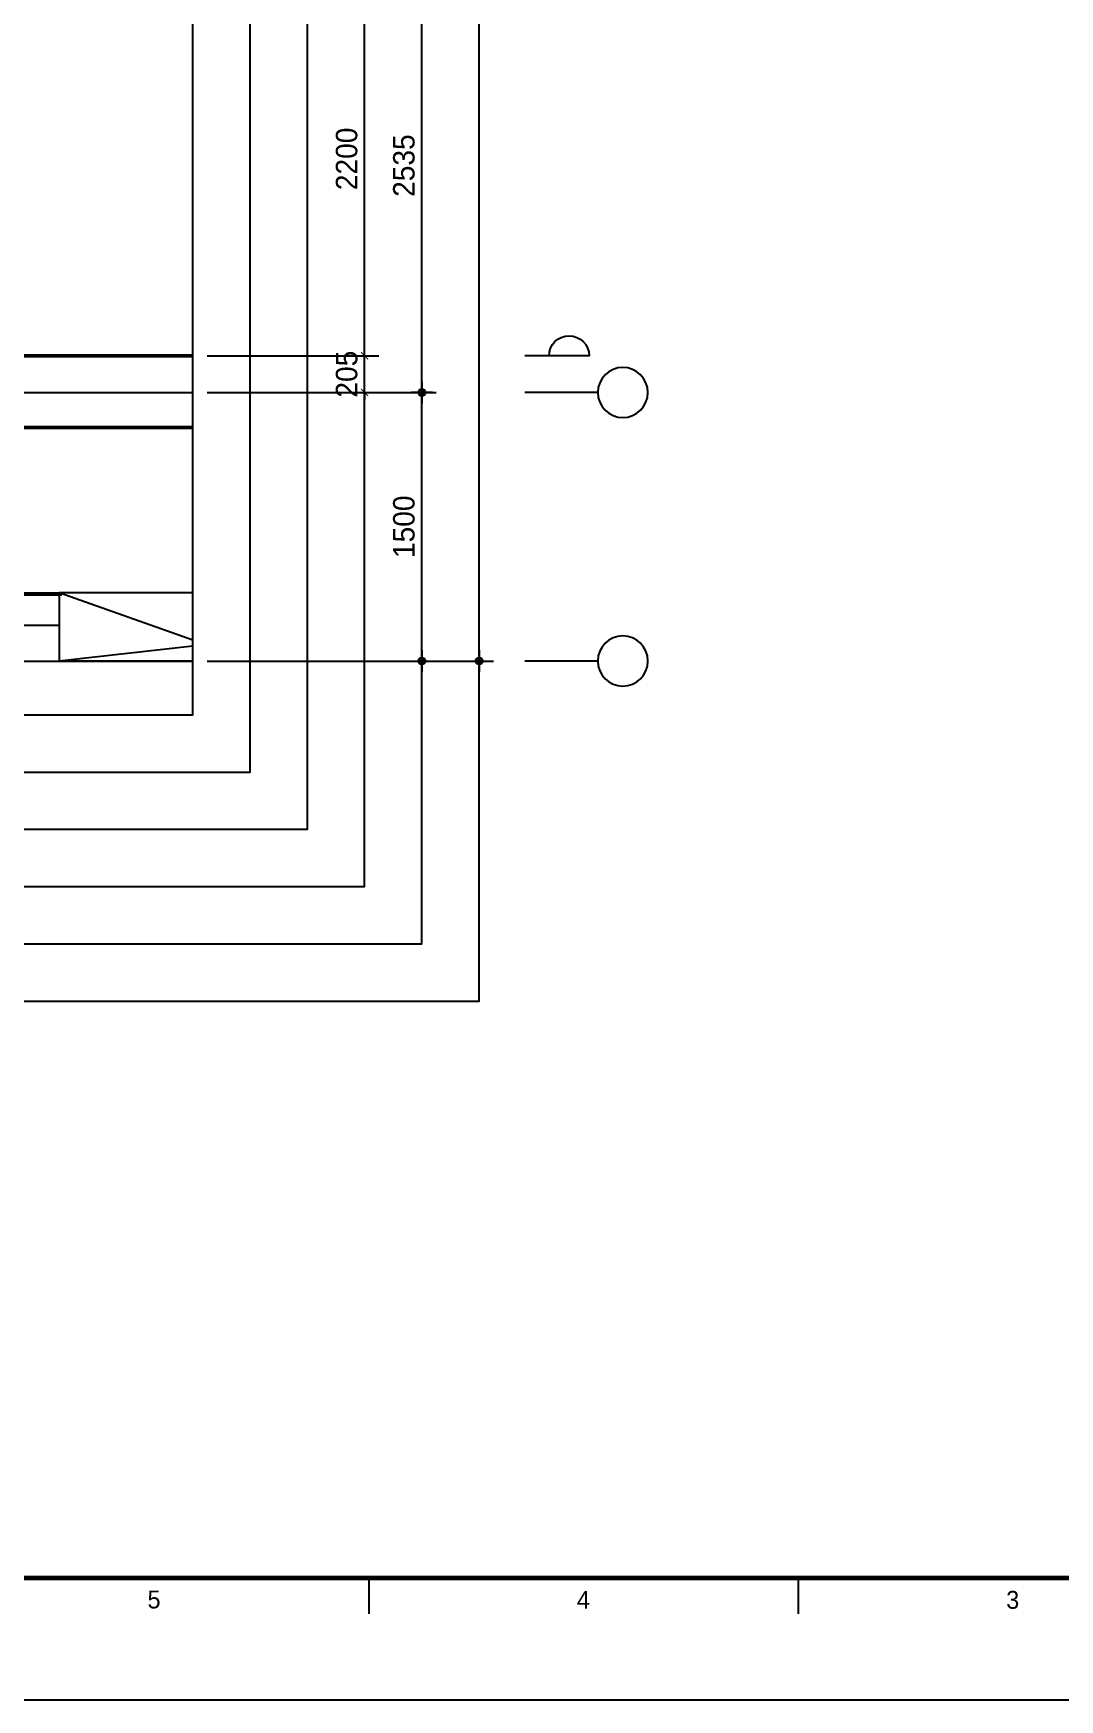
# Model space of a CAD drawing. Header units: millimetres. Extents: x 0 to 92204, y -190080 to 23760.
# Drawn here: x 72319 to 78056, y 0 to 9309 of the extents above; entities that cross this region are included whole.
import ezdxf
from ezdxf.enums import TextEntityAlignment as Align
from ezdxf.xclip import XClip

# ---------------------------------------------------------------- set-up
doc = ezdxf.new("R2010")
doc.units = ezdxf.units.MM
doc.header["$LTSCALE"] = 100
doc.header["$XCLIPFRAME"] = 0
for name, pattern in [('AUDIT_D_220706163347-0', [0]), ('CEN', [62, 60, -1, 0, -1]), ('HIDDEN', [9.525, 6.35, -3.175])]:
    doc.linetypes.add(name, pattern=pattern)
doc.layers.get('defpoints').update_dxf_attribs({"color": 139})
for name, color, linetype in [('A-치수', 7, 'AUDIT_D_220706163347-0'), ('AA-BORD-FORM', 7, 'Continuous'), ('AA-BORD-TEXT', 3, 'Continuous'), ('AA-XXXX-DIMS', 7, 'Continuous'), ('CEN_CON', 1, 'CEN'), ('CEN_WALL', 12, 'CEN'), ('CONC', 2, 'Continuous'), ('DIM', 7, 'AUDIT_D_220706163347-0'), ('ELE3_CON', 7, 'Continuous'), ('MC', 135, 'Continuous'), ('WAL_DRY', 7, 'Continuous'), ('창호-open', 4, 'Continuous'), ('확장', 8, 'HIDDEN')]:
    doc.layers.add(name, color=color, linetype=linetype)
doc.styles.add('HAUD01', font='Dotum.ttf')
doc.styles.add('맑은고딕', font='malgun.ttf', dxfattribs={"width": 0.9})
doc.dimstyles.new('DIM_40', dxfattribs={"dimscale": 40, "dimtxt": 3, "dimasz": 1, "dimexe": 2, "dimexo": 2, "dimgap": 1, "dimtad": 1, "dimdec": 0, "dimzin": 0, "dimdsep": 46, "dimtxsty": '맑은고딕', "dimblk1": 'DIMDOT', "dimblk2": 'DIMDOT', "dimsah": 1, "dimcen": 0.09, "dimdle": 2, "dimclrd": 7, "dimclre": 7, "dimclrt": 3, "dimadec": 0, "dimazin": 0, "dimtfac": 1, "dimtdec": 0, "dimtix": 1, "dimtmove": 2, "dimatfit": 3, "dimldrblk": 'DIMDOT', "dimfxl": 2, "dimtolj": 1, "dimtzin": 0, "dimarcsym": 0})
doc.dimstyles.new('MCDIM_40', dxfattribs={"dimscale": 40, "dimtxt": 3, "dimasz": 1, "dimexe": 2, "dimexo": 2, "dimgap": 1, "dimtad": 1, "dimdec": 0, "dimzin": 0, "dimdsep": 46, "dimtxsty": '맑은고딕', "dimblk1": 'ARCHTICK', "dimblk2": 'ARCHTICK', "dimsah": 1, "dimcen": 0.09, "dimdle": 2, "dimclrd": 7, "dimclre": 7, "dimclrt": 3, "dimadec": 0, "dimazin": 0, "dimtfac": 1, "dimtdec": 0, "dimtix": 1, "dimtmove": 2, "dimatfit": 3, "dimldrblk": 'ARCHTICK', "dimfxl": 1, "dimtolj": 1, "dimtzin": 0, "dimarcsym": 0})

# ---------------------------------------------------------------- blocks, each defined once
blk = doc.blocks.new('U-76A(확장)1')
at = {"layer": 'CEN_CON'}
blk.add_line((0, 0), (14635, 0), dxfattribs=at)
at = {"layer": 'CEN_WALL'}
blk.add_line((0, 1500), (10395, 1500), dxfattribs=at)
at = {"layer": 'CONC'}
for p, q in [((112, 200), (585, 200)), ((585, 200), (585, 0)), ((0, 0), (585, 0))]:
    blk.add_line(p, q, dxfattribs=at)
at = {"layer": 'ELE3_CON'}
blk.add_line((2385, 0), (585, 0), dxfattribs=at)
at = {"layer": 'MC'}
blk.add_line((0, 1705), (10395, 1705), dxfattribs=at)
at = {"layer": 'WAL_DRY'}
for p, q in [((125, 380), (600, 380)), ((125, 370), (600, 370))]:
    blk.add_line(p, q, dxfattribs=at)
at = {"layer": '확장', "ltscale": 0.5, "const_width": 20, "flags": 128}
for points in [[(10085, 1705), (135, 1705)], [(10085, 1305), (135, 1305)]]:
    blk.add_lwpolyline(points, dxfattribs=at)
blk = doc.blocks.new('DIMDOT')
at = {"layer": 'AA-XXXX-DIMS'}
for p, q in [((-1.5, 0), (1.5, 0)), ((0, -1.5), (0, 1.5))]:
    blk.add_line(p, q, dxfattribs=at)
for radius in [0.5, 0.25]:
    blk.add_circle((0, 0), radius, dxfattribs=at)
blk = doc.blocks.new('*D2903')
at = {"layer": 'defpoints', "color": 0, "transparency": 16777216}
for p in [(23057.2, -7922.9), (24657.2, -7922.9), (23057.2, -17957.9)]:
    blk.add_point(p, dxfattribs=at)
at = {"layer": 'DIM', "color": 7, "lineweight": -2, "transparency": 16777216}
for p, q in [((23137.2, -7922.9), (24737.2, -7922.9)), ((24657.2, -17917.9), (24657.2, -7962.9)), ((23137.2, -17957.9), (24737.2, -17957.9))]:
    blk.add_line(p, q, dxfattribs=at)
at = {"layer": 'DIM', "color": 7, "lineweight": -2, "transparency": 16777216, "xscale": 40, "yscale": 40, "zscale": 40}
for p, rotation in [((24657.2, -7922.9), 90), ((24657.2, -17957.9), 270)]:
    blk.add_blockref('DIMDOT', p, dxfattribs=dict(at, rotation=rotation))
at = {"layer": 'DIM', "color": 3, "transparency": 16777216, "insert": (24557.1, -12940.4), "char_height": 120, "attachment_point": 5, "rotation": 90, "style": 'HAUD01'}
blk.add_mtext('\\A1;10035', dxfattribs=at)
blk = doc.blocks.new('*D2904')
at = {"layer": 'defpoints', "color": 0, "transparency": 16777216}
for p in [(23057.2, -16457.9), (24337.2, -16457.9), (23057.2, -17957.9)]:
    blk.add_point(p, dxfattribs=at)
at = {"layer": 'DIM', "color": 7, "lineweight": -2, "transparency": 16777216}
for p, q in [((23137.2, -16457.9), (24417.2, -16457.9)), ((24337.2, -17917.9), (24337.2, -16497.9)), ((23137.2, -17957.9), (24417.2, -17957.9))]:
    blk.add_line(p, q, dxfattribs=at)
at = {"layer": 'DIM', "color": 7, "lineweight": -2, "transparency": 16777216, "xscale": 40, "yscale": 40, "zscale": 40}
for p, rotation in [((24337.2, -16457.9), 90), ((24337.2, -17957.9), 270)]:
    blk.add_blockref('DIMDOT', p, dxfattribs=dict(at, rotation=rotation))
at = {"layer": 'DIM', "color": 3, "transparency": 16777216, "insert": (24237.1, -17207.9), "char_height": 120, "attachment_point": 5, "rotation": 90, "style": 'HAUD01'}
blk.add_mtext('\\A1;1500', dxfattribs=at)
blk = doc.blocks.new('*D2905')
at = {"layer": 'defpoints', "color": 0, "transparency": 16777216}
for p in [(23057.2, -13922.9), (24337.2, -13922.9), (23057.2, -16457.9)]:
    blk.add_point(p, dxfattribs=at)
at = {"layer": 'DIM', "color": 7, "lineweight": -2, "transparency": 16777216}
for p, q in [((23137.2, -13922.9), (24417.2, -13922.9)), ((24337.2, -16417.9), (24337.2, -13962.9)), ((23137.2, -16457.9), (24417.2, -16457.9))]:
    blk.add_line(p, q, dxfattribs=at)
at = {"layer": 'DIM', "color": 7, "lineweight": -2, "transparency": 16777216, "xscale": 40, "yscale": 40, "zscale": 40}
for p, rotation in [((24337.2, -13922.9), 90), ((24337.2, -16457.9), 270)]:
    blk.add_blockref('DIMDOT', p, dxfattribs=dict(at, rotation=rotation))
at = {"layer": 'DIM', "color": 3, "transparency": 16777216, "insert": (24237.1, -15190.4), "char_height": 120, "attachment_point": 5, "rotation": 90, "style": 'HAUD01'}
blk.add_mtext('\\A1;2535', dxfattribs=at)
blk = doc.blocks.new('_ArchTick')
at = {"color": 0, "linetype": 'ByBlock', "const_width": 0.15}
blk.add_lwpolyline([(-0.5, -0.5), (0.5, 0.5)], dxfattribs=at)
blk = doc.blocks.new('*D2909')
at = {"layer": 'defpoints', "color": 0, "transparency": 16777216}
for p in [(23057.2, -16252.9), (24017.2, -16252.9), (23057.2, -16457.9)]:
    blk.add_point(p, dxfattribs=at)
at = {"layer": 'DIM', "color": 7, "lineweight": -2, "transparency": 16777216}
for p, q in [((23137.2, -16252.9), (24097.2, -16252.9)), ((24017.2, -16252.9), (24017.2, -16212.9)), ((24017.2, -16457.9), (24017.2, -16252.9)), ((23137.2, -16457.9), (24097.2, -16457.9)), ((24017.2, -16457.9), (24017.2, -16497.9))]:
    blk.add_line(p, q, dxfattribs=at)
at = {"layer": 'DIM', "color": 7, "lineweight": -2, "transparency": 16777216, "xscale": 40, "yscale": 40, "zscale": 40}
for p, rotation in [((24017.2, -16252.9), 270), ((24017.2, -16457.9), 90)]:
    blk.add_blockref('_ArchTick', p, dxfattribs=dict(at, rotation=rotation))
at = {"layer": 'DIM', "color": 3, "transparency": 16777216, "insert": (23917.1, -16355.4), "char_height": 120, "attachment_point": 5, "rotation": 90, "style": 'HAUD01'}
blk.add_mtext('\\A1;205', dxfattribs=at)
blk = doc.blocks.new('*D2910')
at = {"layer": 'defpoints', "color": 0, "transparency": 16777216}
for p in [(23057.2, -14052.9), (24017.2, -14052.9), (23057.2, -16252.9)]:
    blk.add_point(p, dxfattribs=at)
at = {"layer": 'DIM', "color": 7, "lineweight": -2, "transparency": 16777216}
for p, q in [((23137.2, -14052.9), (24097.2, -14052.9)), ((24017.2, -16332.9), (24017.2, -13972.9)), ((23137.2, -16252.9), (24097.2, -16252.9))]:
    blk.add_line(p, q, dxfattribs=at)
at = {"layer": 'DIM', "color": 7, "lineweight": -2, "transparency": 16777216, "xscale": 40, "yscale": 40, "zscale": 40}
for p, rotation in [((24017.2, -14052.9), 90), ((24017.2, -16252.9), 270)]:
    blk.add_blockref('_ArchTick', p, dxfattribs=dict(at, rotation=rotation))
at = {"layer": 'DIM', "color": 3, "transparency": 16777216, "insert": (23917.1, -15152.9), "char_height": 120, "attachment_point": 5, "rotation": 90, "style": 'HAUD01'}
blk.add_mtext('\\A1;2200', dxfattribs=at)
blk = doc.blocks.new('중심')
at = {"layer": 'DIM'}
blk.add_line((-350, 0), (0, 0), dxfattribs=at)
blk.add_circle((-470, 0), 120, dxfattribs=at)
blk = doc.blocks.new('XR-FORM 청주월명')
at = {"layer": 'AA-BORD-FORM', "color": 2}
for p, q in [((601, 17), (601, 12)), ((661, 17), (661, 12))]:
    blk.add_line(p, q, dxfattribs=at)
at = {"layer": 'AA-BORD-FORM', "color": 1}
blk.add_lwpolyline([(0, 0), (841, 0), (841, 594), (0, 594)], close=True, dxfattribs=at)
at = {"layer": 'AA-BORD-FORM', "color": 2, "const_width": 0.682}
blk.add_lwpolyline([(21, 17), (21, 577), (821, 577), (821, 17)], close=True, dxfattribs=at)
at = {"layer": 'AA-BORD-TEXT', "color": 7, "style": 'HAUD01'}
for s, p in [('5', (571, 13.99)), ('4', (631, 13.95)), ('3', (691, 13.94))]:
    blk.add_text(s, height=2.5, dxfattribs=at).set_placement(p, align=Align.MIDDLE_CENTER)
blk = doc.blocks.new('DIM-1108')
at = {"layer": 'DIM'}
blk.add_lwpolyline([(25048.3, -16252.9, -1), (25272.3, -16252.9), (24912.3, -16252.9)], format="xyb", dxfattribs=at)
at = {"layer": 'A-치수', "xscale": -1.166666666666666, "yscale": 1.166666666666666, "zscale": 1.166666666666666}
for p in [(24912.3, -16457.9), (24912.3, -17957.9)]:
    blk.add_blockref('중심', p, dxfattribs=at)
at = {"layer": 'DIM'}
for base, p1, p2, dimstyle, override, picture, middle in [((24657.2, -7922.9), (23057.2, -17957.9), (23057.2, -7922.9), 'DIM_40', {"dimscale": 40, "dimtxsty": 'HAUD01'}, '*D2903', (24557.1, -12940.4)), ((24337.2, -13922.9), (23057.2, -16457.9), (23057.2, -13922.9), 'DIM_40', {"dimscale": 40, "dimtxsty": 'HAUD01'}, '*D2905', (24237.1, -15190.4)), ((24017.2, -14052.9), (23057.2, -16252.9), (23057.2, -14052.9), 'MCDIM_40', {"dimtxsty": 'HAUD01'}, '*D2910', (23917.1, -15152.9)), ((24017.2, -16252.9), (23057.2, -16457.9), (23057.2, -16252.9), 'MCDIM_40', {"dimtxsty": 'HAUD01'}, '*D2909', (23917.1, -16355.4)), ((24337.2, -16457.9), (23057.2, -17957.9), (23057.2, -16457.9), 'DIM_40', {"dimscale": 40, "dimtxsty": 'HAUD01'}, '*D2904', (24237.1, -17207.9))]:
    dim = blk.add_linear_dim(base=base, p1=p1, p2=p2, angle=270, dimstyle=dimstyle, override=override, dxfattribs=at)
    dim.commit()
    dim.dimension.update_dxf_attribs({"geometry": picture, "text_midpoint": middle})

msp = doc.modelspace()

# ---------------------------------------------------------------- linework, layer by layer
at = {"layer": 'defpoints'}
for points in [[(74811.1, 20477.1), (55644, 20477.1), (55644, 3902.1), (74811.1, 3902.1)], [(74491.1, 20157.1), (55964, 20157.1), (55964, 4222.1), (74491.1, 4222.1)], [(74171.1, 19837.1), (56284, 19837.1), (56284, 4542.1), (74171.1, 4542.1)], [(73851.1, 19517.1), (56604, 19517.1), (56604, 4862.1), (73851.1, 4862.1)], [(73531.1, 19197.1), (56924, 19197.1), (56924, 5182.1), (73531.1, 5182.1)], [(73211.1, 18877.1), (57244, 18877.1), (57244, 5502.1), (73211.1, 5502.1)]]:
    msp.add_lwpolyline(points, close=True, dxfattribs=at)
at = {"layer": '창호-open'}
for p, q in [((73211.1, 5919.1), (72464, 6182.1)), ((73211.1, 5885.1), (72464, 5802.1))]:
    msp.add_line(p, q, dxfattribs=at)
msp.add_lwpolyline([(73211.1, 6182.1), (72464, 6182.1), (72464, 5802.1), (73211.1, 5802.1)], dxfattribs=at)

# ---------------------------------------------------------------- block references
at = {"xscale": 40, "yscale": 40, "zscale": 40}
msp.add_blockref('XR-FORM 청주월명', (50153.9, 0), dxfattribs=at)
msp.add_blockref('DIM-1108', (50153.9, 23760))
ref = msp.add_blockref('U-76A(확장)1', (71879, 5802.1))
XClip(ref).set_block_clipping_path([(-14635, -300), (1332.1523822156, 13075.0000000001)])

doc.saveas('drawing.dxf')
